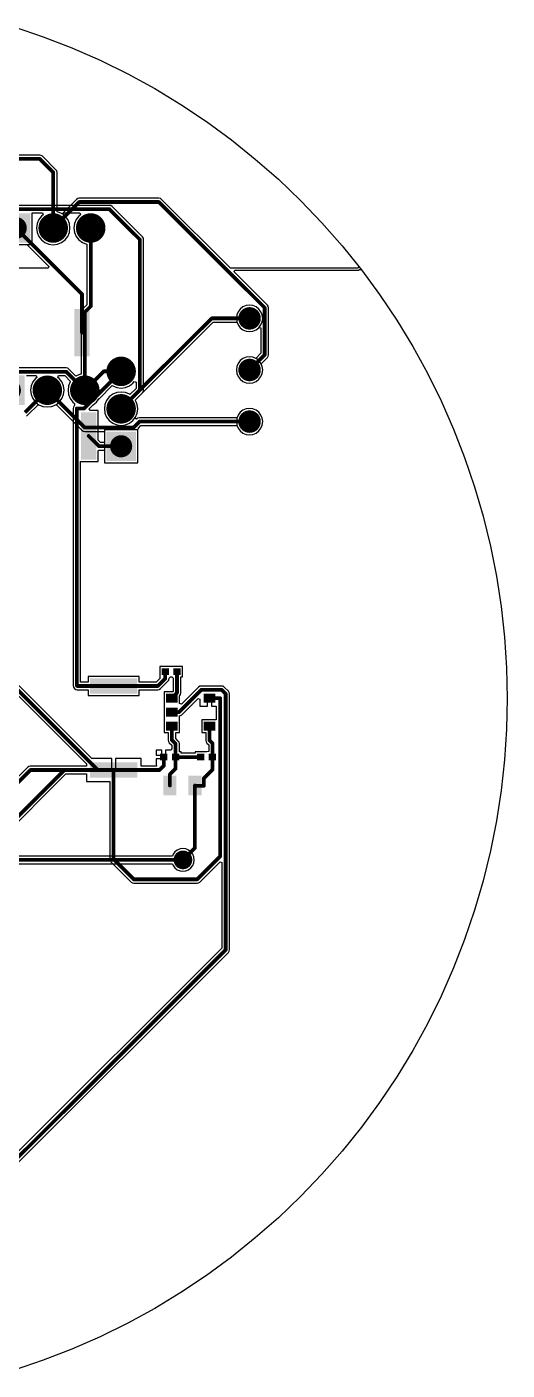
# Model space of a CAD drawing. Header units: millimetres. Extents: x 60.7 to 156.1, y 68.6 to 164.1.
# Drawn here: x 123.6 to 156.1, y 70.8 to 161.9 of the extents above; entities that cross this region are included whole.
import ezdxf

# ---------------------------------------------------------------- set-up
doc = ezdxf.new("R2010")
doc.units = ezdxf.units.MM
for name, color, linetype in [('BottomLayer', 5, 'Continuous'), ('PadHoleLayer', 156, 'Continuous'), ('TopLayer', 1, 'Continuous'), ('ViaHoleLayer', 16, 'Continuous')]:
    doc.layers.add(name, color=color, linetype=linetype)

# ---------------------------------------------------------------- blocks, each defined once
blk = doc.blocks.new('SOT23_5_4')
at = {"layer": 'TopLayer'}
for points in [[(-0.875, 0.65), (-0.875, 1.25), (-1.675, 0.65), (-1.675, 1.25)], [(1.675, 0.65), (1.675, 1.25), (0.875, 0.65), (0.875, 1.25)], [(-0.875, -0.3), (-0.875, 0.3), (-1.675, -0.3), (-1.675, 0.3)], [(-0.875, -1.25), (-0.875, -0.65), (-1.675, -1.25), (-1.675, -0.65)], [(1.675, -1.25), (1.675, -0.65), (0.875, -1.25), (0.875, -0.65)]]:
    blk.add_solid(points, dxfattribs=at)
blk = doc.blocks.new('RES2512_B_21')
at = {"layer": 'BottomLayer'}
for points in [[(-3.375, 1.6), (-3.375, -1.6), (-2.325, 1.6), (-2.325, -1.6)], [(2.325, 1.6), (2.325, -1.6), (3.375, 1.6), (3.375, -1.6)]]:
    blk.add_solid(points, dxfattribs=at)
blk = doc.blocks.new('RES2512_22')
at = {"layer": 'TopLayer'}
for points in [[(-2.325, -1.6), (-2.325, 1.6), (-3.375, -1.6), (-3.375, 1.6)], [(3.375, -1.6), (3.375, 1.6), (2.325, -1.6), (2.325, 1.6)]]:
    blk.add_solid(points, dxfattribs=at)
blk = doc.blocks.new('RES2512_26')
at = {"layer": 'TopLayer'}
for points in [[(-2.325, -1.6), (-2.325, 1.6), (-3.375, -1.6), (-3.375, 1.6)], [(3.375, -1.6), (3.375, 1.6), (2.325, -1.6), (2.325, 1.6)]]:
    blk.add_solid(points, dxfattribs=at)
blk = doc.blocks.new('RES0402_27')
at = {"layer": 'TopLayer'}
for points in [[(-0.15, -0.225), (-0.15, 0.225), (-0.65, -0.225), (-0.65, 0.225)], [(0.65, -0.225), (0.65, 0.225), (0.15, -0.225), (0.15, 0.225)]]:
    blk.add_solid(points, dxfattribs=at)
blk = doc.blocks.new('RES0402_28')
at = {"layer": 'TopLayer'}
for points in [[(-0.15, -0.225), (-0.15, 0.225), (-0.65, -0.225), (-0.65, 0.225)], [(0.65, -0.225), (0.65, 0.225), (0.15, -0.225), (0.15, 0.225)]]:
    blk.add_solid(points, dxfattribs=at)
blk = doc.blocks.new('RES0402_29')
at = {"layer": 'TopLayer'}
for points in [[(-0.15, -0.225), (-0.15, 0.225), (-0.65, -0.225), (-0.65, 0.225)], [(0.65, -0.225), (0.65, 0.225), (0.15, -0.225), (0.15, 0.225)]]:
    blk.add_solid(points, dxfattribs=at)
blk = doc.blocks.new('TO_220_34')
at = {"layer": 'BottomLayer', "const_width": 1}
for points in [[(-0.5, 0, 1), (0.5, 0, 1)], [(2.04, 0, 1), (3.04, 0, 1)]]:
    blk.add_lwpolyline(points, format="xyb", close=True, dxfattribs=at)
at = {"layer": 'BottomLayer'}
blk.add_solid([(-3.54, -1), (-1.54, -1), (-3.54, 1), (-1.54, 1)], dxfattribs=at)
at = {"layer": 'PadHoleLayer', "const_width": 0.75}
for points in [[(-2.915, 0, 1), (-2.165, 0, 1)], [(-0.375, 0, 1), (0.375, 0, 1)], [(2.165, 0, 1), (2.915, 0, 1)]]:
    blk.add_lwpolyline(points, format="xyb", close=True, dxfattribs=at)
at = {"layer": 'TopLayer', "const_width": 1}
for points in [[(-0.5, 0, 1), (0.5, 0, 1)], [(2.04, 0, 1), (3.04, 0, 1)]]:
    blk.add_lwpolyline(points, format="xyb", close=True, dxfattribs=at)
at = {"layer": 'TopLayer'}
blk.add_solid([(-3.54, -1), (-1.54, -1), (-3.54, 1), (-1.54, 1)], dxfattribs=at)
blk = doc.blocks.new('TO_220_36')
at = {"layer": 'BottomLayer', "const_width": 1}
for points in [[(-0.5, 0, 1), (0.5, 0, 1)], [(2.04, 0, 1), (3.04, 0, 1)]]:
    blk.add_lwpolyline(points, format="xyb", close=True, dxfattribs=at)
at = {"layer": 'BottomLayer'}
blk.add_solid([(-3.54, -1), (-1.54, -1), (-3.54, 1), (-1.54, 1)], dxfattribs=at)
at = {"layer": 'PadHoleLayer', "const_width": 0.75}
for points in [[(-2.915, 0, 1), (-2.165, 0, 1)], [(-0.375, 0, 1), (0.375, 0, 1)], [(2.165, 0, 1), (2.915, 0, 1)]]:
    blk.add_lwpolyline(points, format="xyb", close=True, dxfattribs=at)
at = {"layer": 'TopLayer', "const_width": 1}
for points in [[(-0.5, 0, 1), (0.5, 0, 1)], [(2.04, 0, 1), (3.04, 0, 1)]]:
    blk.add_lwpolyline(points, format="xyb", close=True, dxfattribs=at)
at = {"layer": 'TopLayer'}
blk.add_solid([(-3.54, -1), (-1.54, -1), (-3.54, 1), (-1.54, 1)], dxfattribs=at)
blk = doc.blocks.new('TO_220_38')
at = {"layer": 'BottomLayer', "const_width": 1}
for points in [[(-0.5, 0, 1), (0.5, 0, 1)], [(2.04, 0, 1), (3.04, 0, 1)]]:
    blk.add_lwpolyline(points, format="xyb", close=True, dxfattribs=at)
at = {"layer": 'BottomLayer'}
blk.add_solid([(-3.54, -1), (-1.54, -1), (-3.54, 1), (-1.54, 1)], dxfattribs=at)
at = {"layer": 'PadHoleLayer', "const_width": 0.75}
for points in [[(-2.915, 0, 1), (-2.165, 0, 1)], [(-0.375, 0, 1), (0.375, 0, 1)], [(2.165, 0, 1), (2.915, 0, 1)]]:
    blk.add_lwpolyline(points, format="xyb", close=True, dxfattribs=at)
at = {"layer": 'TopLayer', "const_width": 1}
for points in [[(-0.5, 0, 1), (0.5, 0, 1)], [(2.04, 0, 1), (3.04, 0, 1)]]:
    blk.add_lwpolyline(points, format="xyb", close=True, dxfattribs=at)
at = {"layer": 'TopLayer'}
blk.add_solid([(-3.54, -1), (-1.54, -1), (-3.54, 1), (-1.54, 1)], dxfattribs=at)
blk = doc.blocks.new('350_3_45')
at = {"layer": 'BottomLayer', "const_width": 0.762}
for points in [[(-3.881, 0, 1), (-3.119, 0, 1)], [(-0.381, 0, 1), (0.381, 0, 1)], [(3.119, 0, 1), (3.881, 0, 1)]]:
    blk.add_lwpolyline(points, format="xyb", close=True, dxfattribs=at)
at = {"layer": 'PadHoleLayer', "const_width": 0.5}
for points in [[(-3.75, 0, 1), (-3.25, 0, 1)], [(-0.25, 0, 1), (0.25, 0, 1)], [(3.25, 0, 1), (3.75, 0, 1)]]:
    blk.add_lwpolyline(points, format="xyb", close=True, dxfattribs=at)
at = {"layer": 'TopLayer', "const_width": 0.762}
for points in [[(-3.881, 0, 1), (-3.119, 0, 1)], [(-0.381, 0, 1), (0.381, 0, 1)], [(3.119, 0, 1), (3.881, 0, 1)]]:
    blk.add_lwpolyline(points, format="xyb", close=True, dxfattribs=at)
blk = doc.blocks.new('CAP0805_70')
at = {"layer": 'TopLayer'}
for points in [[(-0.4, -0.675), (-0.4, 0.675), (-1.3, -0.675), (-1.3, 0.675)], [(1.3, -0.675), (1.3, 0.675), (0.4, -0.675), (0.4, 0.675)]]:
    blk.add_solid(points, dxfattribs=at)

msp = doc.modelspace()

# ---------------------------------------------------------------- linework, layer by layer
at = {"layer": 'BottomLayer'}
for p, q in [((122.758, 161.864), (124.73, 161.194)), ((124.73, 161.194), (126.672, 160.439)), ((126.672, 160.439), (128.579, 159.6)), ((128.579, 159.6), (130.447, 158.679)), ((130.447, 158.679), (132.273, 157.677)), ((132.273, 157.677), (134.054, 156.596)), ((134.054, 156.596), (135.786, 155.439)), ((135.786, 155.439), (137.466, 154.207)), ((137.466, 154.207), (139.091, 152.903)), ((124.486, 153.165), (121.514, 153.165)), ((124.584, 153.145), (124.486, 153.165)), ((124.667, 153.09), (124.584, 153.145)), ((125.582, 152.175), (124.667, 153.09)), ((125.637, 152.092), (125.582, 152.175)), ((139.091, 152.903), (140.657, 151.53)), ((125.657, 151.994), (125.637, 152.092)), ((125.657, 149.328), (125.657, 151.994)), ((140.657, 151.53), (142.162, 150.089)), ((126.978, 150.169), (125.997, 149.187)), ((127.062, 150.224), (126.978, 150.169)), ((127.16, 150.244), (127.062, 150.224)), ((132.563, 150.244), (127.16, 150.244)), ((127.16, 150.244), (127.16, 150.244)), ((132.661, 150.224), (132.563, 150.244)), ((132.744, 150.169), (132.661, 150.224)), ((137.413, 145.5), (132.744, 150.169)), ((142.162, 150.089), (143.603, 148.584)), ((125.694, 149.323), (125.657, 149.328)), ((125.967, 149.21), (125.694, 149.323)), ((125.997, 149.187), (125.967, 149.21)), ((143.603, 148.584), (144.976, 147.018)), ((121.735, 147.102), (123.622, 147.102)), ((123.622, 147.102), (125.106, 145.617)), ((144.976, 147.018), (146.102, 145.615)), ((125.058, 145.5), (123.056, 145.5)), ((125.106, 145.617), (125.058, 145.5)), ((146.048, 145.5), (137.413, 145.5)), ((137.666, 145.247), (137.714, 145.365)), ((139.907, 143.006), (137.666, 145.247)), ((137.714, 145.365), (146.048, 145.365)), ((146.102, 145.615), (146.048, 145.5)), ((146.048, 145.365), (146.069, 145.374)), ((146.069, 145.374), (146.092, 145.372)), ((146.092, 145.372), (146.115, 145.393)), ((146.115, 145.393), (146.143, 145.404)), ((146.143, 145.404), (146.236, 145.406)), ((146.236, 145.406), (146.278, 145.396)), ((146.278, 145.396), (146.28, 145.393)), ((146.28, 145.393), (147.512, 143.713)), ((139.963, 142.923), (139.907, 143.006)), ((147.512, 143.713), (148.669, 141.981)), ((139.982, 142.824), (139.963, 142.923)), ((139.982, 139.625), (139.982, 142.824)), ((130.96, 136.564), (136.239, 141.843)), ((136.239, 141.843), (137.846, 141.843)), ((137.846, 141.843), (137.925, 141.653)), ((137.925, 141.653), (138.067, 141.467)), ((138.067, 141.467), (138.253, 141.325)), ((138.253, 141.325), (138.468, 141.236)), ((138.468, 141.236), (138.7, 141.205)), ((138.7, 141.205), (138.932, 141.236)), ((138.932, 141.236), (139.147, 141.325)), ((139.147, 141.325), (139.333, 141.467)), ((139.333, 141.467), (139.348, 141.488)), ((139.348, 141.488), (139.468, 141.447)), ((139.468, 141.447), (139.468, 139.732)), ((148.669, 141.981), (149.75, 140.2)), ((138.253, 139.375), (138.067, 139.233)), ((138.468, 139.464), (138.253, 139.375)), ((138.7, 139.495), (138.468, 139.464)), ((138.932, 139.464), (138.7, 139.495)), ((139.122, 139.385), (138.932, 139.464)), ((139.468, 139.732), (139.122, 139.385)), ((139.485, 139.022), (139.907, 139.444)), ((139.907, 139.444), (139.963, 139.527)), ((139.963, 139.527), (139.982, 139.625)), ((149.75, 140.2), (150.752, 138.374)), ((137.836, 138.832), (137.805, 138.6)), ((137.805, 138.6), (137.836, 138.368)), ((137.925, 139.047), (137.836, 138.832)), ((138.067, 139.233), (137.925, 139.047)), ((139.564, 138.832), (139.485, 139.022)), ((139.595, 138.6), (139.564, 138.832)), ((139.564, 138.368), (139.595, 138.6)), ((137.836, 138.368), (137.925, 138.153)), ((137.925, 138.153), (138.067, 137.967)), ((138.067, 137.967), (138.253, 137.825)), ((138.253, 137.825), (138.468, 137.736)), ((138.468, 137.736), (138.7, 137.705)), ((138.7, 137.705), (138.932, 137.736)), ((138.932, 137.736), (139.147, 137.825)), ((139.147, 137.825), (139.333, 137.967)), ((139.333, 137.967), (139.475, 138.153)), ((139.475, 138.153), (139.564, 138.368)), ((150.752, 138.374), (151.673, 136.506)), ((123.667, 135.531), (124.403, 136.267)), ((124.403, 136.267), (124.433, 136.244)), ((124.433, 136.244), (124.706, 136.131)), ((124.706, 136.131), (125, 136.092)), ((125, 136.092), (125.294, 136.131)), ((125.294, 136.131), (125.567, 136.244)), ((125.567, 136.244), (125.597, 136.267)), ((125.597, 136.267), (127.349, 134.515)), ((130.983, 136.534), (130.96, 136.564)), ((131.096, 136.261), (130.983, 136.534)), ((131.135, 135.967), (131.096, 136.261)), ((131.096, 135.673), (131.135, 135.967)), ((138.067, 135.733), (137.925, 135.547)), ((138.253, 135.875), (138.067, 135.733)), ((138.468, 135.964), (138.253, 135.875)), ((138.7, 135.995), (138.468, 135.964)), ((138.932, 135.964), (138.7, 135.995)), ((139.147, 135.875), (138.932, 135.964)), ((139.333, 135.733), (139.147, 135.875)), ((139.475, 135.547), (139.333, 135.733)), ((151.673, 136.506), (152.512, 134.599)), ((123.583, 135.475), (123.667, 135.531)), ((130.939, 135.343), (130.983, 135.4)), ((131.035, 135.259), (130.939, 135.343)), ((130.983, 135.4), (131.096, 135.673)), ((131.058, 135.282), (131.035, 135.259)), ((131.141, 135.337), (131.058, 135.282)), ((131.239, 135.357), (131.141, 135.337)), ((131.167, 134.664), (131.346, 134.843)), ((137.846, 135.357), (131.239, 135.357)), ((131.346, 134.843), (137.846, 134.843)), ((137.925, 135.547), (137.846, 135.357)), ((137.846, 134.843), (137.925, 134.653)), ((139.564, 135.332), (139.475, 135.547)), ((139.475, 134.653), (139.564, 134.869)), ((139.595, 135.1), (139.564, 135.332)), ((139.564, 134.869), (139.595, 135.1)), ((127.349, 134.515), (127.433, 134.459)), ((127.433, 134.459), (127.531, 134.439)), ((127.531, 134.439), (128.875, 134.439)), ((128.875, 134.439), (128.875, 132.302)), ((131.125, 134.552), (131.167, 134.664)), ((131.125, 132.302), (131.125, 134.552)), ((131.125, 134.552), (131.125, 134.552)), ((131.125, 134.552), (131.125, 134.552)), ((137.925, 134.653), (138.067, 134.467)), ((138.067, 134.467), (138.253, 134.325)), ((138.253, 134.325), (138.468, 134.236)), ((138.468, 134.236), (138.7, 134.205)), ((138.7, 134.205), (138.932, 134.236)), ((138.932, 134.236), (139.147, 134.325)), ((139.147, 134.325), (139.333, 134.467)), ((139.333, 134.467), (139.475, 134.653)), ((152.512, 134.599), (153.267, 132.657)), ((128.875, 132.302), (131.125, 132.302)), ((153.267, 132.657), (153.937, 130.685)), ((153.937, 130.685), (154.52, 128.685)), ((154.52, 128.685), (155.015, 126.661)), ((155.015, 126.661), (155.421, 124.618)), ((155.421, 124.618), (155.738, 122.559)), ((155.738, 122.559), (155.965, 120.488)), ((155.965, 120.488), (156.101, 118.41)), ((156.101, 118.41), (156.147, 116.327)), ((156.147, 116.327), (156.101, 114.244)), ((156.101, 114.244), (155.965, 112.166)), ((155.965, 112.166), (155.738, 110.095)), ((155.738, 110.095), (155.421, 108.036)), ((155.421, 108.036), (155.015, 105.993)), ((133.523, 105.768), (133.471, 105.642)), ((133.645, 105.927), (133.523, 105.768)), ((133.804, 106.048), (133.645, 105.927)), ((133.989, 106.125), (133.804, 106.048)), ((134.187, 106.151), (133.989, 106.125)), ((134.386, 106.125), (134.187, 106.151)), ((134.571, 106.048), (134.386, 106.125)), ((134.729, 105.927), (134.571, 106.048)), ((134.851, 105.768), (134.729, 105.927)), ((134.928, 105.583), (134.851, 105.768)), ((155.015, 105.993), (154.52, 103.969)), ((133.471, 105.642), (82.296, 105.642)), ((82.402, 105.128), (133.471, 105.128)), ((133.471, 105.128), (133.523, 105.001)), ((133.523, 105.001), (133.645, 104.843)), ((133.645, 104.843), (133.804, 104.721)), ((134.571, 104.721), (134.729, 104.843)), ((134.729, 104.843), (134.851, 105.001)), ((134.851, 105.001), (134.928, 105.186)), ((134.954, 105.385), (134.928, 105.583)), ((134.928, 105.186), (134.954, 105.385)), ((133.804, 104.721), (133.989, 104.644)), ((133.989, 104.644), (134.187, 104.618)), ((134.187, 104.618), (134.386, 104.644)), ((134.386, 104.644), (134.571, 104.721)), ((154.52, 103.969), (153.937, 101.969)), ((153.937, 101.969), (153.267, 99.997)), ((153.267, 99.997), (152.512, 98.055)), ((152.512, 98.055), (151.673, 96.148)), ((151.673, 96.148), (150.752, 94.28)), ((150.752, 94.28), (149.75, 92.454)), ((149.75, 92.454), (148.669, 90.673)), ((148.669, 90.673), (147.512, 88.941)), ((147.512, 88.941), (146.28, 87.261)), ((146.28, 87.261), (144.976, 85.636)), ((144.976, 85.636), (143.603, 84.07)), ((143.603, 84.07), (142.162, 82.565)), ((142.162, 82.565), (140.657, 81.124)), ((140.657, 81.124), (139.091, 79.751)), ((139.091, 79.751), (137.466, 78.447)), ((137.466, 78.447), (135.786, 77.215)), ((135.786, 77.215), (134.054, 76.058)), ((134.054, 76.058), (132.273, 74.977)), ((132.273, 74.977), (130.447, 73.975)), ((130.447, 73.975), (128.579, 73.054)), ((128.579, 73.054), (126.672, 72.215)), ((126.672, 72.215), (124.73, 71.46)), ((124.73, 71.46), (122.758, 70.79))]:
    msp.add_line(p, q, dxfattribs=at)
at = {"layer": 'BottomLayer', "const_width": 0.254}
for points in [[(121.514, 152.908), (124.486, 152.908)], [(124.486, 152.908), (125.4, 151.994)], [(125.4, 148.227), (125.4, 151.994)], [(125.4, 148.227), (127.16, 149.987)], [(127.16, 149.987), (132.563, 149.987)], [(132.563, 149.987), (139.725, 142.824)], [(122.86, 148.227), (127.35, 143.737)], [(127.35, 141.127), (127.35, 143.737)], [(130, 135.967), (136.133, 142.1)], [(136.133, 142.1), (138.7, 142.1)], [(139.725, 139.625), (139.725, 142.824)], [(138.7, 138.6), (139.725, 139.625)], [(127.54, 137.227), (128.82, 138.507)], [(128.82, 138.507), (130, 138.507)], [(123.485, 135.712), (125, 137.227)], [(125, 137.227), (127.531, 134.696)], [(127.531, 134.696), (130.835, 134.696)], [(130.835, 134.696), (131.239, 135.1)], [(131.239, 135.1), (138.7, 135.1)], [(82.296, 105.385), (134.187, 105.385)]]:
    msp.add_lwpolyline(points, dxfattribs=at)
at = {"layer": 'BottomLayer'}
for points, const_width in [([(124.422, 152.908, 1), (124.549, 152.908, 1)], 0.127), ([(124.422, 152.908, 1), (124.549, 152.908, 1)], 0.127), ([(125.337, 151.994, 1), (125.464, 151.994, 1)], 0.127), ([(125.337, 151.994, 1), (125.464, 151.994, 1)], 0.127), ([(127.096, 149.987, 1), (127.223, 149.987, 1)], 0.127), ([(127.096, 149.987, 1), (127.223, 149.987, 1)], 0.127), ([(132.499, 149.987, 1), (132.626, 149.987, 1)], 0.127), ([(132.499, 149.987, 1), (132.626, 149.987, 1)], 0.127), ([(125.337, 148.227, 1), (125.464, 148.227, 1)], 0.127), ([(125.337, 148.227, 1), (125.464, 148.227, 1)], 0.127), ([(127.287, 143.737, 1), (127.414, 143.737, 1)], 0.127), ([(127.287, 143.737, 1), (127.414, 143.737, 1)], 0.127), ([(136.07, 142.1, 1), (136.197, 142.1, 1)], 0.127), ([(136.07, 142.1, 1), (136.197, 142.1, 1)], 0.127), ([(138.637, 142.1, 1), (138.764, 142.1, 1)], 0.127), ([(139.662, 142.824, 1), (139.789, 142.824, 1)], 0.127), ([(139.662, 142.824, 1), (139.789, 142.824, 1)], 0.127), ([(127.287, 141.127, 1), (127.414, 141.127, 1)], 0.127), ([(139.662, 139.625, 1), (139.789, 139.625, 1)], 0.127), ([(139.662, 139.625, 1), (139.789, 139.625, 1)], 0.127), ([(128.757, 138.507, 1), (128.884, 138.507, 1)], 0.127), ([(128.757, 138.507, 1), (128.884, 138.507, 1)], 0.127), ([(129.937, 138.507, 1), (130.064, 138.507, 1)], 0.127), ([(138.637, 138.6, 1), (138.764, 138.6, 1)], 0.127), ([(124.937, 137.227, 1), (125.064, 137.227, 1)], 0.127), ([(124.937, 137.227, 1), (125.064, 137.227, 1)], 0.127), ([(127.477, 137.227, 1), (127.604, 137.227, 1)], 0.127), ([(129.937, 135.967, 1), (130.064, 135.967, 1)], 0.127), ([(127.467, 134.696, 1), (127.594, 134.696, 1)], 0.127), ([(127.467, 134.696, 1), (127.594, 134.696, 1)], 0.127), ([(130.772, 134.696, 1), (130.899, 134.696, 1)], 0.127), ([(130.772, 134.696, 1), (130.899, 134.696, 1)], 0.127), ([(131.176, 135.1, 1), (131.303, 135.1, 1)], 0.127), ([(131.176, 135.1, 1), (131.303, 135.1, 1)], 0.127), ([(138.637, 135.1, 1), (138.764, 135.1, 1)], 0.127), ([(133.87, 105.385, 1), (134.505, 105.385, 1)], 0.635), ([(134.124, 105.385, 1), (134.251, 105.385, 1)], 0.127)]:
    msp.add_lwpolyline(points, format="xyb", close=True, dxfattribs=dict(at, const_width=const_width))
at = {"layer": 'TopLayer'}
for p, q in [((122.758, 161.864), (124.73, 161.194)), ((124.73, 161.194), (126.672, 160.439)), ((126.672, 160.439), (128.579, 159.6)), ((128.579, 159.6), (130.447, 158.679)), ((130.447, 158.679), (132.273, 157.677)), ((132.273, 157.677), (134.054, 156.596)), ((134.054, 156.596), (135.786, 155.439)), ((135.786, 155.439), (137.466, 154.207)), ((137.466, 154.207), (139.091, 152.903)), ((139.091, 152.903), (140.657, 151.53)), ((140.657, 151.53), (142.162, 150.089)), ((129.21, 149.761), (121.514, 149.761)), ((129.308, 149.742), (129.21, 149.761)), ((129.391, 149.686), (129.308, 149.742)), ((131.449, 147.629), (129.391, 149.686)), ((142.162, 150.089), (143.603, 148.584)), ((123.985, 147.102), (123.985, 149.247)), ((123.985, 149.247), (124.673, 149.247)), ((124.304, 148.521), (124.265, 148.227)), ((124.417, 148.794), (124.304, 148.521)), ((124.598, 149.029), (124.417, 148.794)), ((124.716, 149.12), (124.598, 149.029)), ((124.673, 149.247), (124.716, 149.12)), ((126.084, 149.12), (126.127, 149.247)), ((126.202, 149.029), (126.084, 149.12)), ((126.127, 149.247), (127.213, 149.247)), ((126.383, 148.794), (126.202, 149.029)), ((126.496, 148.521), (126.383, 148.794)), ((126.535, 148.227), (126.496, 148.521)), ((126.844, 148.521), (126.805, 148.227)), ((126.957, 148.794), (126.844, 148.521)), ((127.138, 149.029), (126.957, 148.794)), ((127.256, 149.12), (127.138, 149.029)), ((127.213, 149.247), (127.256, 149.12)), ((143.603, 148.584), (144.976, 147.018)), ((124.265, 148.227), (124.304, 147.933)), ((124.304, 147.933), (124.417, 147.66)), ((124.417, 147.66), (124.598, 147.425)), ((126.202, 147.425), (126.383, 147.66)), ((126.383, 147.66), (126.496, 147.933)), ((126.496, 147.933), (126.535, 148.227)), ((126.805, 148.227), (126.844, 147.933)), ((126.844, 147.933), (126.957, 147.66)), ((126.957, 147.66), (127.138, 147.425)), ((131.505, 147.545), (131.449, 147.629)), ((131.524, 147.447), (131.505, 147.545)), ((121.735, 147.102), (123.985, 147.102)), ((124.598, 147.425), (124.833, 147.244)), ((124.833, 147.244), (125.106, 147.131)), ((125.106, 147.131), (125.4, 147.092)), ((125.4, 147.092), (125.694, 147.131)), ((125.694, 147.131), (125.967, 147.244)), ((125.967, 147.244), (126.202, 147.425)), ((127.138, 147.425), (127.373, 147.244)), ((127.373, 147.244), (127.646, 147.131)), ((127.646, 147.131), (127.683, 147.126)), ((127.683, 147.126), (127.683, 143.026)), ((131.524, 137.234), (131.524, 147.447)), ((144.976, 147.018), (146.28, 145.393)), ((146.28, 145.393), (147.512, 143.713)), ((127.683, 143.026), (127.358, 142.701)), ((138.7, 142.995), (138.468, 142.964)), ((138.932, 142.964), (138.7, 142.995)), ((147.512, 143.713), (148.669, 141.981)), ((127.303, 142.618), (127.283, 142.519)), ((127.283, 142.519), (127.283, 138.328)), ((127.358, 142.701), (127.303, 142.618)), ((137.836, 142.332), (137.805, 142.1)), ((137.805, 142.1), (137.836, 141.868)), ((137.925, 142.547), (137.836, 142.332)), ((138.067, 142.733), (137.925, 142.547)), ((138.253, 142.875), (138.067, 142.733)), ((138.468, 142.964), (138.253, 142.875)), ((139.147, 142.875), (138.932, 142.964)), ((139.333, 142.733), (139.147, 142.875)), ((139.475, 142.547), (139.333, 142.733)), ((139.564, 142.332), (139.475, 142.547)), ((139.595, 142.1), (139.564, 142.332)), ((139.564, 141.868), (139.595, 142.1)), ((137.836, 141.868), (137.925, 141.653)), ((137.925, 141.653), (138.067, 141.467)), ((138.067, 141.467), (138.253, 141.325)), ((138.253, 141.325), (138.468, 141.236)), ((138.468, 141.236), (138.7, 141.205)), ((138.7, 141.205), (138.932, 141.236)), ((138.932, 141.236), (139.147, 141.325)), ((139.147, 141.325), (139.333, 141.467)), ((139.333, 141.467), (139.475, 141.653)), ((139.475, 141.653), (139.564, 141.868)), ((148.669, 141.981), (149.75, 140.2)), ((138.253, 139.375), (138.067, 139.233)), ((138.468, 139.464), (138.253, 139.375)), ((138.7, 139.495), (138.468, 139.464)), ((138.932, 139.464), (138.7, 139.495)), ((139.147, 139.375), (138.932, 139.464)), ((139.333, 139.233), (139.147, 139.375)), ((149.75, 140.2), (150.752, 138.374)), ((126.286, 138.738), (119.962, 138.738)), ((126.385, 138.718), (126.286, 138.738)), ((126.468, 138.662), (126.385, 138.718)), ((126.943, 138.187), (126.468, 138.662)), ((137.836, 138.832), (137.805, 138.6)), ((137.805, 138.6), (137.836, 138.368)), ((137.925, 139.047), (137.836, 138.832)), ((138.067, 139.233), (137.925, 139.047)), ((139.475, 139.047), (139.333, 139.233)), ((139.564, 138.832), (139.475, 139.047)), ((139.595, 138.6), (139.564, 138.832)), ((139.564, 138.368), (139.595, 138.6)), ((123.585, 138.224), (124.242, 138.224)), ((124.017, 137.794), (123.904, 137.521)), ((124.198, 138.029), (124.017, 137.794)), ((124.286, 138.097), (124.198, 138.029)), ((124.242, 138.224), (124.286, 138.097)), ((125.714, 138.097), (125.758, 138.224)), ((125.802, 138.029), (125.714, 138.097)), ((125.758, 138.224), (126.18, 138.224)), ((125.983, 137.794), (125.802, 138.029)), ((126.096, 137.521), (125.983, 137.794)), ((126.18, 138.224), (126.58, 137.824)), ((126.557, 137.794), (126.444, 137.521)), ((126.58, 137.824), (126.557, 137.794)), ((126.973, 138.21), (126.943, 138.187)), ((127.246, 138.323), (126.973, 138.21)), ((127.283, 138.328), (127.246, 138.323)), ((128.527, 136.671), (129.403, 137.547)), ((129.403, 137.547), (129.433, 137.524)), ((129.433, 137.524), (129.706, 137.411)), ((130.294, 137.411), (130.567, 137.524)), ((130.567, 137.524), (130.802, 137.705)), ((130.802, 137.705), (130.883, 137.81)), ((130.883, 137.81), (131.01, 137.767)), ((131.01, 137.767), (131.01, 137.341)), ((137.836, 138.368), (137.925, 138.153)), ((137.925, 138.153), (138.067, 137.967)), ((138.067, 137.967), (138.253, 137.825)), ((138.253, 137.825), (138.468, 137.736)), ((138.468, 137.736), (138.7, 137.705)), ((138.7, 137.705), (138.932, 137.736)), ((138.932, 137.736), (139.147, 137.825)), ((139.147, 137.825), (139.333, 137.967)), ((139.333, 137.967), (139.475, 138.153)), ((139.475, 138.153), (139.564, 138.368)), ((150.752, 138.374), (151.673, 136.506)), ((123.904, 137.521), (123.865, 137.227)), ((123.865, 137.227), (123.904, 136.933)), ((123.904, 136.933), (124.017, 136.66)), ((124.017, 136.66), (124.198, 136.425)), ((125.802, 136.425), (125.983, 136.66)), ((125.983, 136.66), (126.096, 136.933)), ((126.135, 137.227), (126.096, 137.521)), ((126.096, 136.933), (126.135, 137.227)), ((126.444, 137.521), (126.405, 137.227)), ((126.405, 137.227), (126.444, 136.933)), ((126.444, 136.933), (126.557, 136.66)), ((126.557, 136.66), (126.738, 136.425)), ((128.342, 136.425), (128.523, 136.66)), ((128.523, 136.66), (128.527, 136.671)), ((129.198, 136.769), (129.017, 136.534)), ((129.433, 136.95), (129.198, 136.769)), ((129.706, 137.063), (129.433, 136.95)), ((129.706, 137.411), (130, 137.372)), ((130, 137.102), (129.706, 137.063)), ((130, 137.372), (130.294, 137.411)), ((130.294, 137.063), (130, 137.102)), ((130.567, 136.95), (130.294, 137.063)), ((130.597, 136.927), (130.567, 136.95)), ((131.01, 137.341), (130.597, 136.927)), ((130.96, 136.564), (131.449, 137.053)), ((131.449, 137.053), (131.505, 137.136)), ((131.505, 137.136), (131.524, 137.234)), ((124.198, 136.425), (124.433, 136.244)), ((124.433, 136.244), (124.706, 136.131)), ((124.706, 136.131), (125, 136.092)), ((125, 136.092), (125.294, 136.131)), ((125.294, 136.131), (125.567, 136.244)), ((125.567, 136.244), (125.802, 136.425)), ((126.738, 136.425), (126.85, 136.338)), ((126.763, 136.09), (126.743, 135.992)), ((126.743, 135.992), (126.743, 117.202)), ((126.818, 136.173), (126.763, 136.09)), ((126.839, 136.187), (126.818, 136.173)), ((126.85, 136.338), (126.839, 136.187)), ((127.826, 135.969), (128.096, 136.24)), ((127.874, 135.852), (127.826, 135.969)), ((128.45, 135.852), (127.874, 135.852)), ((128.096, 136.24), (128.107, 136.244)), ((128.107, 136.244), (128.342, 136.425)), ((128.45, 133.84), (128.45, 135.852)), ((128.904, 136.261), (128.865, 135.967)), ((128.865, 135.967), (128.904, 135.673)), ((129.017, 136.534), (128.904, 136.261)), ((130.983, 136.534), (130.96, 136.564)), ((131.096, 136.261), (130.983, 136.534)), ((131.135, 135.967), (131.096, 136.261)), ((131.096, 135.673), (131.135, 135.967)), ((138.067, 135.733), (137.925, 135.547)), ((138.253, 135.875), (138.067, 135.733)), ((138.468, 135.964), (138.253, 135.875)), ((138.7, 135.995), (138.468, 135.964)), ((138.932, 135.964), (138.7, 135.995)), ((139.147, 135.875), (138.932, 135.964)), ((139.333, 135.733), (139.147, 135.875)), ((139.475, 135.547), (139.333, 135.733)), ((151.673, 136.506), (152.512, 134.599)), ((128.904, 135.673), (129.017, 135.4)), ((129.017, 135.4), (129.198, 135.165)), ((129.198, 135.165), (129.433, 134.984)), ((129.433, 134.984), (129.706, 134.871)), ((129.706, 134.871), (130, 134.832)), ((130, 134.832), (130.294, 134.871)), ((130.294, 134.871), (130.567, 134.984)), ((130.567, 134.984), (130.802, 135.165)), ((130.802, 135.165), (130.983, 135.4)), ((130.983, 135.4), (131.096, 135.673)), ((137.836, 135.332), (137.805, 135.1)), ((137.805, 135.1), (137.836, 134.869)), ((137.925, 135.547), (137.836, 135.332)), ((137.836, 134.869), (137.925, 134.653)), ((139.564, 135.332), (139.475, 135.547)), ((139.475, 134.653), (139.564, 134.869)), ((139.595, 135.1), (139.564, 135.332)), ((139.564, 134.869), (139.595, 135.1)), ((131.125, 134.552), (128.875, 134.552)), ((128.875, 134.552), (128.875, 133.684)), ((131.125, 132.302), (131.125, 134.552)), ((137.925, 134.653), (138.067, 134.467)), ((138.067, 134.467), (138.253, 134.325)), ((138.253, 134.325), (138.468, 134.236)), ((138.468, 134.236), (138.7, 134.205)), ((138.7, 134.205), (138.932, 134.236)), ((138.932, 134.236), (139.147, 134.325)), ((139.147, 134.325), (139.333, 134.467)), ((139.333, 134.467), (139.475, 134.653)), ((152.512, 134.599), (153.267, 132.657)), ((128.606, 133.684), (128.45, 133.84)), ((128.45, 133.129), (128.5, 133.17)), ((128.45, 132.402), (128.45, 133.129)), ((128.5, 133.17), (128.875, 133.17)), ((128.875, 133.684), (128.606, 133.684)), ((128.875, 133.17), (128.875, 132.302)), ((127.257, 117.434), (127.257, 132.402)), ((127.257, 132.402), (128.45, 132.402)), ((128.875, 132.302), (131.125, 132.302)), ((153.267, 132.657), (153.937, 130.685)), ((153.937, 130.685), (154.52, 128.685)), ((154.52, 128.685), (155.015, 126.661)), ((155.015, 126.661), (155.421, 124.618)), ((155.421, 124.618), (155.738, 122.559)), ((128.007, 112.256), (118.06, 122.203)), ((155.738, 122.559), (155.965, 120.488)), ((117.621, 121.915), (127.646, 111.89)), ((155.965, 120.488), (156.101, 118.41)), ((133.286, 118.504), (132.613, 118.504)), ((132.613, 118.504), (132.613, 117.804)), ((133.413, 118.504), (133.286, 118.504)), ((133.49, 118.504), (133.413, 118.504)), ((134.163, 118.504), (133.49, 118.504)), ((134.163, 117.804), (134.163, 118.504)), ((156.101, 118.41), (156.147, 116.327)), ((131.225, 117.827), (127.775, 117.827)), ((127.775, 117.827), (127.775, 117.434)), ((131.225, 117.434), (131.225, 117.827)), ((132.623, 117.677), (132.38, 117.434)), ((132.613, 117.804), (132.613, 117.804)), ((132.613, 117.804), (132.623, 117.677)), ((132.668, 116.995), (133.17, 117.497)), ((133.17, 117.497), (133.225, 117.58)), ((133.225, 117.58), (133.245, 117.679)), ((133.245, 117.714), (133.335, 117.804)), ((133.245, 117.679), (133.245, 117.714)), ((133.335, 117.804), (133.441, 117.804)), ((133.441, 117.804), (133.531, 117.714)), ((133.531, 117.714), (133.531, 116.81)), ((134.045, 116.704), (134.045, 117.804)), ((134.045, 117.804), (134.163, 117.804)), ((126.743, 117.202), (126.763, 117.104)), ((126.763, 117.104), (126.818, 117.021)), ((126.818, 117.021), (126.844, 116.995)), ((126.844, 116.995), (126.927, 116.94)), ((126.927, 116.94), (127.025, 116.92)), ((127.025, 116.92), (127.775, 116.92)), ((127.775, 117.434), (127.257, 117.434)), ((127.775, 116.92), (127.775, 116.527)), ((132.38, 117.434), (131.225, 117.434)), ((131.225, 116.527), (131.225, 116.92)), ((131.225, 116.92), (132.486, 116.92)), ((132.486, 116.92), (132.585, 116.94)), ((132.585, 116.94), (132.668, 116.995)), ((133.5, 116.779), (132.913, 116.779)), ((132.913, 116.779), (132.913, 115.956)), ((133.531, 116.81), (133.5, 116.779)), ((133.97, 116.522), (134.025, 116.606)), ((134.025, 116.606), (134.045, 116.704)), ((134.045, 116.704), (134.045, 116.704)), ((135.251, 117.098), (134.09, 115.937)), ((135.334, 117.154), (135.251, 117.098)), ((135.433, 117.173), (135.334, 117.154)), ((136.804, 117.173), (135.433, 117.173)), ((136.903, 117.154), (136.804, 117.173)), ((136.986, 117.098), (136.903, 117.154)), ((137.265, 116.818), (136.986, 117.098)), ((137.321, 116.735), (137.265, 116.818)), ((137.265, 116.818), (137.265, 116.818)), ((137.341, 116.637), (137.321, 116.735)), ((137.341, 99.289), (137.341, 116.637)), ((127.775, 116.527), (131.225, 116.527)), ((132.913, 115.956), (132.913, 115.929)), ((132.913, 115.929), (132.913, 115.829)), ((132.913, 115.829), (132.913, 115.802)), ((132.913, 115.802), (132.913, 114.979)), ((133.963, 116.516), (133.97, 116.522)), ((133.963, 115.989), (133.963, 116.516)), ((134.09, 115.937), (133.963, 115.989)), ((134.102, 115.222), (135.217, 116.337)), ((135.217, 116.337), (135.334, 116.288)), ((135.334, 116.288), (135.334, 115.8)), ((135.334, 115.8), (135.861, 115.8)), ((135.861, 115.8), (135.861, 116.354)), ((135.861, 116.354), (136.115, 116.354)), ((136.115, 116.354), (136.115, 115.8)), ((136.115, 115.8), (136.446, 115.8)), ((136.446, 115.8), (136.446, 114.879)), ((156.147, 116.327), (156.101, 114.244)), ((132.913, 114.979), (132.913, 114.979)), ((132.913, 114.979), (132.913, 114.879)), ((132.913, 114.879), (132.913, 114.879)), ((132.913, 114.879), (132.913, 114.029)), ((133.963, 115.155), (134.019, 115.167)), ((133.963, 114.979), (133.963, 115.155)), ((133.963, 114.879), (133.963, 114.979)), ((133.963, 114.979), (133.963, 114.979)), ((133.963, 114.029), (133.963, 114.879)), ((133.963, 114.879), (133.963, 114.879)), ((134.019, 115.167), (134.102, 115.222)), ((136.446, 114.879), (135.463, 114.879)), ((135.463, 114.879), (135.463, 114.029)), ((132.913, 114.029), (133.181, 114.029)), ((133.181, 114.029), (133.181, 113.509)), ((133.695, 113.615), (133.695, 114.029)), ((133.695, 114.029), (133.963, 114.029)), ((135.463, 114.029), (135.731, 114.029)), ((135.731, 114.029), (135.731, 113.484)), ((156.101, 114.244), (155.965, 112.166)), ((133.181, 113.509), (133.201, 113.41)), ((133.201, 113.41), (133.256, 113.327)), ((133.256, 113.327), (133.431, 113.152)), ((133.431, 112.944), (133.392, 112.833)), ((133.431, 113.152), (133.431, 112.944)), ((133.87, 113.44), (133.695, 113.615)), ((133.925, 113.357), (133.87, 113.44)), ((133.945, 113.259), (133.925, 113.357)), ((133.945, 112.704), (133.945, 113.259)), ((135.731, 113.484), (135.751, 113.386)), ((135.751, 113.386), (135.806, 113.302)), ((135.806, 113.302), (135.931, 113.178)), ((135.931, 113.178), (135.931, 112.726)), ((129.373, 112.256), (128.007, 112.256)), ((129.373, 111.477), (129.373, 112.256)), ((131.354, 112.256), (129.627, 112.256)), ((129.627, 112.256), (129.627, 111.477)), ((131.354, 111.734), (131.354, 112.256)), ((132.761, 112.833), (132.384, 112.833)), ((132.384, 112.833), (132.384, 112.481)), ((132.384, 112.481), (132.761, 112.481)), ((132.888, 112.227), (132.384, 112.227)), ((132.384, 112.227), (132.384, 111.875)), ((132.761, 112.481), (132.761, 112.833)), ((133.015, 112.354), (132.888, 112.354)), ((132.888, 112.354), (132.888, 112.227)), ((133.392, 112.833), (133.015, 112.833)), ((133.015, 112.833), (133.015, 112.354)), ((134.063, 112.704), (133.945, 112.704)), ((134.063, 112.611), (134.063, 112.704)), ((135.013, 112.611), (134.063, 112.611)), ((135.763, 112.704), (135.013, 112.704)), ((135.013, 112.704), (135.013, 112.611)), ((135.813, 112.704), (135.763, 112.704)), ((135.763, 112.704), (135.763, 112.704)), ((135.931, 112.726), (135.813, 112.704)), ((155.965, 112.166), (155.738, 110.095)), ((123.669, 111.659), (121.357, 109.347)), ((121.796, 106.751), (126.265, 111.22)), ((123.752, 111.714), (123.669, 111.659)), ((123.85, 111.734), (123.752, 111.714)), ((126.158, 111.734), (123.85, 111.734)), ((127.646, 111.734), (126.158, 111.734)), ((126.158, 111.734), (126.158, 111.734)), ((126.158, 111.734), (126.158, 111.734)), ((126.265, 111.22), (127.646, 111.22)), ((127.646, 111.89), (127.646, 111.734)), ((127.646, 111.22), (127.646, 110.698)), ((129.627, 111.477), (129.373, 111.477)), ((132.381, 111.734), (131.354, 111.734)), ((132.39, 111.748), (132.381, 111.734)), ((132.384, 111.875), (132.384, 111.875)), ((132.384, 111.875), (132.39, 111.748)), ((127.646, 110.698), (129.232, 110.698)), ((129.232, 110.698), (129.232, 105.435)), ((155.738, 110.095), (155.421, 108.036)), ((155.421, 108.036), (155.015, 105.993)), ((155.015, 105.993), (154.52, 103.969)), ((129.232, 105.435), (129.252, 105.337)), ((129.252, 105.337), (129.308, 105.254)), ((129.308, 105.254), (130.679, 103.882)), ((135.335, 103.882), (136.71, 105.257)), ((136.71, 105.257), (136.827, 105.208)), ((136.827, 105.208), (136.827, 99.395)), ((130.679, 103.882), (130.762, 103.826)), ((130.762, 103.826), (130.861, 103.807)), ((135.153, 103.807), (135.252, 103.826)), ((135.252, 103.826), (135.335, 103.882)), ((154.52, 103.969), (153.937, 101.969)), ((130.861, 103.807), (135.153, 103.807)), ((153.937, 101.969), (153.267, 99.997)), ((136.827, 99.395), (122.449, 85.017)), ((137.321, 99.19), (137.341, 99.289)), ((137.341, 99.289), (137.341, 99.289)), ((153.267, 99.997), (152.512, 98.055)), ((122.737, 84.578), (137.265, 99.107)), ((137.265, 99.107), (137.321, 99.19)), ((152.512, 98.055), (151.673, 96.148)), ((151.673, 96.148), (150.752, 94.28)), ((150.752, 94.28), (149.75, 92.454)), ((149.75, 92.454), (148.669, 90.673)), ((148.669, 90.673), (147.512, 88.941)), ((147.512, 88.941), (146.28, 87.261)), ((146.28, 87.261), (144.976, 85.636)), ((144.976, 85.636), (143.603, 84.07)), ((143.603, 84.07), (142.162, 82.565)), ((142.162, 82.565), (140.657, 81.124)), ((140.657, 81.124), (139.091, 79.751)), ((139.091, 79.751), (137.466, 78.447)), ((137.466, 78.447), (135.786, 77.215)), ((135.786, 77.215), (134.054, 76.058)), ((134.054, 76.058), (132.273, 74.977)), ((132.273, 74.977), (130.447, 73.975)), ((130.447, 73.975), (128.579, 73.054)), ((128.579, 73.054), (126.672, 72.215)), ((126.672, 72.215), (124.73, 71.46)), ((124.73, 71.46), (122.758, 70.79))]:
    msp.add_line(p, q, dxfattribs=at)
at = {"layer": 'TopLayer', "const_width": 0.254}
for points in [[(121.514, 149.504), (129.21, 149.504)], [(129.21, 149.504), (131.267, 147.447)], [(127.94, 142.919), (127.94, 148.227)], [(131.267, 137.234), (131.267, 147.447)], [(127.54, 142.519), (127.94, 142.919)], [(127.54, 137.227), (127.54, 142.519)], [(119.962, 138.481), (126.286, 138.481)], [(126.286, 138.481), (127.54, 137.227)], [(127.485, 135.992), (130, 138.507)], [(130, 135.967), (131.267, 137.234)], [(127, 135.992), (127.485, 135.992)], [(127, 117.202), (127, 135.992)], [(127.8, 134.127), (128.5, 133.427)], [(128.5, 133.427), (130, 133.427)], [(117.803, 122.096), (128.422, 111.477)], [(132.486, 117.177), (132.988, 117.679)], [(132.988, 117.679), (132.988, 118.154)], [(133.788, 116.704), (133.788, 118.154)], [(127, 117.202), (127.025, 117.177)], [(127.025, 117.177), (129.5, 117.177)], [(129.5, 117.177), (132.486, 117.177)], [(133.438, 116.354), (133.788, 116.704)], [(133.921, 115.404), (135.433, 116.916)], [(135.433, 116.916), (136.804, 116.916)], [(136.804, 116.916), (137.084, 116.637)], [(137.084, 99.289), (137.084, 116.637)], [(135.988, 116.354), (136.703, 116.354)], [(136.703, 105.613), (136.703, 116.354)], [(133.438, 115.404), (133.921, 115.404)], [(133.438, 113.509), (133.438, 114.454)], [(135.988, 113.484), (135.988, 114.454)], [(133.438, 113.509), (133.688, 113.259)], [(133.688, 112.354), (133.688, 113.259)], [(135.988, 113.484), (136.188, 113.284)], [(136.188, 112.354), (136.188, 113.284)], [(132.888, 111.76), (132.888, 112.354)], [(133.688, 111.564), (133.688, 112.354)], [(133.688, 112.354), (135.388, 112.354)], [(136.188, 111.506), (136.188, 112.354)], [(121.539, 106.858), (126.158, 111.477)], [(121.539, 109.166), (123.85, 111.477)], [(123.85, 111.477), (126.158, 111.477)], [(126.158, 111.477), (128.422, 111.477)], [(128.422, 111.477), (129.489, 111.477)], [(129.489, 105.435), (129.489, 111.477)], [(129.489, 111.477), (129.5, 111.477)], [(129.5, 111.477), (132.605, 111.477)], [(132.605, 111.477), (132.888, 111.76)], [(133.3, 111.176), (133.688, 111.564)], [(133.3, 110.427), (133.3, 111.176)], [(135.611, 110.929), (136.188, 111.506)], [(135, 110.414), (135, 110.427)], [(135, 110.414), (135.611, 110.414)], [(135, 106.197), (135, 110.414)], [(135.611, 110.414), (135.611, 110.929)], [(134.187, 105.385), (135, 106.197)], [(135.153, 104.064), (136.703, 105.613)], [(129.489, 105.435), (130.861, 104.064)], [(130.861, 104.064), (135.153, 104.064)], [(122.555, 84.76), (137.084, 99.289)]]:
    msp.add_lwpolyline(points, dxfattribs=at)
at = {"layer": 'TopLayer'}
for points, const_width in [([(129.146, 149.504, 1), (129.273, 149.504, 1)], 0.127), ([(129.146, 149.504, 1), (129.273, 149.504, 1)], 0.127), ([(127.877, 148.227, 1), (128.004, 148.227, 1)], 0.127), ([(131.204, 147.447, 1), (131.331, 147.447, 1)], 0.127), ([(131.204, 147.447, 1), (131.331, 147.447, 1)], 0.127), ([(127.877, 142.919, 1), (128.004, 142.919, 1)], 0.127), ([(127.877, 142.919, 1), (128.004, 142.919, 1)], 0.127), ([(127.477, 142.519, 1), (127.604, 142.519, 1)], 0.127), ([(127.477, 142.519, 1), (127.604, 142.519, 1)], 0.127), ([(126.223, 138.481, 1), (126.35, 138.481, 1)], 0.127), ([(126.223, 138.481, 1), (126.35, 138.481, 1)], 0.127), ([(129.937, 138.507, 1), (130.064, 138.507, 1)], 0.127), ([(127.477, 137.227, 1), (127.604, 137.227, 1)], 0.127), ([(127.477, 137.227, 1), (127.604, 137.227, 1)], 0.127), ([(131.204, 137.234, 1), (131.331, 137.234, 1)], 0.127), ([(131.204, 137.234, 1), (131.331, 137.234, 1)], 0.127), ([(126.936, 135.992, 1), (127.064, 135.992, 1)], 0.127), ([(126.936, 135.992, 1), (127.064, 135.992, 1)], 0.127), ([(127.421, 135.992, 1), (127.548, 135.992, 1)], 0.127), ([(127.421, 135.992, 1), (127.548, 135.992, 1)], 0.127), ([(129.937, 135.967, 1), (130.064, 135.967, 1)], 0.127), ([(127.737, 134.127, 1), (127.864, 134.127, 1)], 0.127), ([(128.437, 133.427, 1), (128.564, 133.427, 1)], 0.127), ([(128.437, 133.427, 1), (128.564, 133.427, 1)], 0.127), ([(129.937, 133.427, 1), (130.064, 133.427, 1)], 0.127), ([(132.924, 118.154, 1), (133.051, 118.154, 1)], 0.127), ([(132.924, 117.679, 1), (133.051, 117.679, 1)], 0.127), ([(132.924, 117.679, 1), (133.051, 117.679, 1)], 0.127), ([(133.724, 118.154, 1), (133.851, 118.154, 1)], 0.127), ([(126.936, 117.202, 1), (127.064, 117.202, 1)], 0.127), ([(126.936, 117.202, 1), (127.064, 117.202, 1)], 0.127), ([(126.962, 117.177, 1), (127.089, 117.177, 1)], 0.127), ([(126.962, 117.177, 1), (127.089, 117.177, 1)], 0.127), ([(129.436, 117.177, 1), (129.563, 117.177, 1)], 0.127), ([(129.436, 117.177, 1), (129.563, 117.177, 1)], 0.127), ([(132.423, 117.177, 1), (132.55, 117.177, 1)], 0.127), ([(132.423, 117.177, 1), (132.55, 117.177, 1)], 0.127), ([(133.724, 116.704, 1), (133.851, 116.704, 1)], 0.127), ([(133.724, 116.704, 1), (133.851, 116.704, 1)], 0.127), ([(135.369, 116.916, 1), (135.496, 116.916, 1)], 0.127), ([(135.369, 116.916, 1), (135.496, 116.916, 1)], 0.127), ([(136.741, 116.916, 1), (136.868, 116.916, 1)], 0.127), ([(136.741, 116.916, 1), (136.868, 116.916, 1)], 0.127), ([(137.02, 116.637, 1), (137.147, 116.637, 1)], 0.127), ([(137.02, 116.637, 1), (137.147, 116.637, 1)], 0.127), ([(133.374, 116.354, 1), (133.501, 116.354, 1)], 0.127), ([(135.924, 116.354, 1), (136.051, 116.354, 1)], 0.127), ([(136.639, 116.354, 1), (136.766, 116.354, 1)], 0.127), ([(136.639, 116.354, 1), (136.766, 116.354, 1)], 0.127), ([(133.374, 115.404, 1), (133.501, 115.404, 1)], 0.127), ([(133.857, 115.404, 1), (133.984, 115.404, 1)], 0.127), ([(133.857, 115.404, 1), (133.984, 115.404, 1)], 0.127), ([(133.374, 114.454, 1), (133.501, 114.454, 1)], 0.127), ([(135.924, 114.454, 1), (136.051, 114.454, 1)], 0.127), ([(133.374, 113.509, 1), (133.501, 113.509, 1)], 0.127), ([(133.374, 113.509, 1), (133.501, 113.509, 1)], 0.127), ([(133.625, 113.259, 1), (133.752, 113.259, 1)], 0.127), ([(133.625, 113.259, 1), (133.752, 113.259, 1)], 0.127), ([(135.924, 113.484, 1), (136.051, 113.484, 1)], 0.127), ([(135.924, 113.484, 1), (136.051, 113.484, 1)], 0.127), ([(136.124, 113.284, 1), (136.251, 113.284, 1)], 0.127), ([(136.124, 113.284, 1), (136.251, 113.284, 1)], 0.127), ([(132.825, 112.354, 1), (132.952, 112.354, 1)], 0.127), ([(133.625, 112.354, 1), (133.752, 112.354, 1)], 0.127), ([(133.625, 112.354, 1), (133.752, 112.354, 1)], 0.127), ([(133.625, 112.354, 1), (133.752, 112.354, 1)], 0.127), ([(135.324, 112.354, 1), (135.451, 112.354, 1)], 0.127), ([(136.124, 112.354, 1), (136.251, 112.354, 1)], 0.127), ([(136.124, 112.354, 1), (136.251, 112.354, 1)], 0.127), ([(123.787, 111.477, 1), (123.914, 111.477, 1)], 0.127), ([(123.787, 111.477, 1), (123.914, 111.477, 1)], 0.127), ([(126.095, 111.477, 1), (126.222, 111.477, 1)], 0.127), ([(126.095, 111.477, 1), (126.222, 111.477, 1)], 0.127), ([(126.095, 111.477, 1), (126.222, 111.477, 1)], 0.127), ([(128.359, 111.477, 1), (128.486, 111.477, 1)], 0.127), ([(128.359, 111.477, 1), (128.486, 111.477, 1)], 0.127), ([(128.359, 111.477, 1), (128.486, 111.477, 1)], 0.127), ([(129.426, 111.477, 1), (129.553, 111.477, 1)], 0.127), ([(129.426, 111.477, 1), (129.553, 111.477, 1)], 0.127), ([(129.426, 111.477, 1), (129.553, 111.477, 1)], 0.127), ([(129.436, 111.477, 1), (129.563, 111.477, 1)], 0.127), ([(129.436, 111.477, 1), (129.563, 111.477, 1)], 0.127), ([(132.542, 111.477, 1), (132.669, 111.477, 1)], 0.127), ([(132.542, 111.477, 1), (132.669, 111.477, 1)], 0.127), ([(132.825, 111.76, 1), (132.952, 111.76, 1)], 0.127), ([(132.825, 111.76, 1), (132.952, 111.76, 1)], 0.127), ([(133.237, 111.176, 1), (133.364, 111.176, 1)], 0.127), ([(133.237, 111.176, 1), (133.364, 111.176, 1)], 0.127), ([(133.625, 111.564, 1), (133.752, 111.564, 1)], 0.127), ([(133.625, 111.564, 1), (133.752, 111.564, 1)], 0.127), ([(136.124, 111.506, 1), (136.251, 111.506, 1)], 0.127), ([(136.124, 111.506, 1), (136.251, 111.506, 1)], 0.127), ([(133.237, 110.427, 1), (133.364, 110.427, 1)], 0.127), ([(134.937, 110.427, 1), (135.064, 110.427, 1)], 0.127), ([(134.937, 110.414, 1), (135.064, 110.414, 1)], 0.127), ([(134.937, 110.414, 1), (135.064, 110.414, 1)], 0.127), ([(134.937, 110.414, 1), (135.064, 110.414, 1)], 0.127), ([(135.547, 110.929, 1), (135.674, 110.929, 1)], 0.127), ([(135.547, 110.929, 1), (135.674, 110.929, 1)], 0.127), ([(135.547, 110.414, 1), (135.674, 110.414, 1)], 0.127), ([(135.547, 110.414, 1), (135.674, 110.414, 1)], 0.127), ([(133.87, 105.385, 1), (134.505, 105.385, 1)], 0.635), ([(134.937, 106.197, 1), (135.064, 106.197, 1)], 0.127), ([(134.937, 106.197, 1), (135.064, 106.197, 1)], 0.127), ([(136.639, 105.613, 1), (136.766, 105.613, 1)], 0.127), ([(136.639, 105.613, 1), (136.766, 105.613, 1)], 0.127), ([(129.426, 105.435, 1), (129.553, 105.435, 1)], 0.127), ([(129.426, 105.435, 1), (129.553, 105.435, 1)], 0.127), ([(134.124, 105.385, 1), (134.251, 105.385, 1)], 0.127), ([(130.797, 104.064, 1), (130.924, 104.064, 1)], 0.127), ([(130.797, 104.064, 1), (130.924, 104.064, 1)], 0.127), ([(135.09, 104.064, 1), (135.217, 104.064, 1)], 0.127), ([(135.09, 104.064, 1), (135.217, 104.064, 1)], 0.127), ([(137.02, 99.289, 1), (137.147, 99.289, 1)], 0.127), ([(137.02, 99.289, 1), (137.147, 99.289, 1)], 0.127)]:
    msp.add_lwpolyline(points, format="xyb", close=True, dxfattribs=dict(at, const_width=const_width))
at = {"layer": 'ViaHoleLayer', "const_width": 0.356}
msp.add_lwpolyline([(134.009, 105.385, 1), (134.365, 105.385, 1)], format="xyb", close=True, dxfattribs=at)

# ---------------------------------------------------------------- block references
for name, p, rotation in [('TO_220_36', (125.4, 148.227), 360), ('RES2512_B_21', (124.5, 141.127), 360), ('350_3_45', (138.7, 138.6), 90), ('TO_220_38', (130, 135.967), 90), ('TO_220_34', (125, 137.227), 360), ('RES2512_22', (124.95, 134.127), 360), ('RES2512_26', (129.5, 114.327), 270), ('RES0402_28', (133.388, 118.154), 360), ('SOT23_5_4', (134.713, 115.404), 360), ('RES0402_27', (133.288, 112.354), 360), ('RES0402_29', (135.788, 112.354), 360)]:
    msp.add_blockref(name, p, dxfattribs=dict(rotation=rotation))
msp.add_blockref('CAP0805_70', (134.15, 110.427))

doc.saveas('drawing.dxf')
